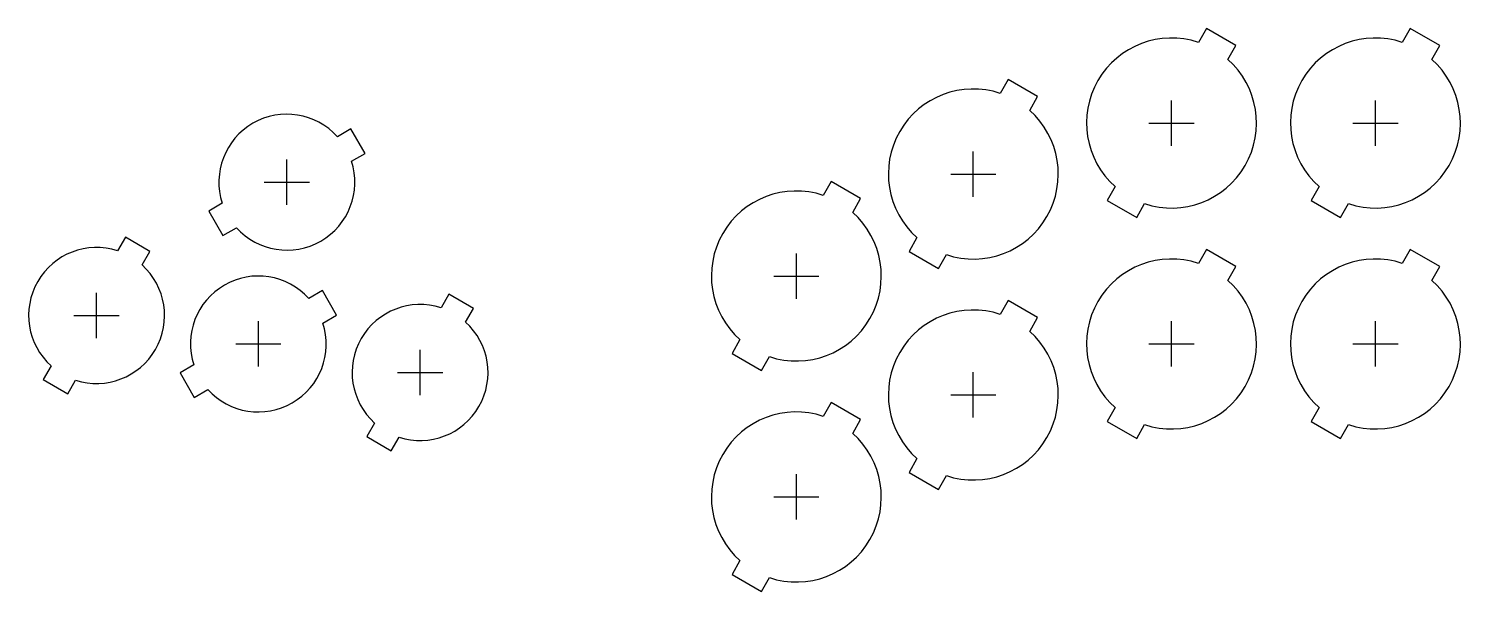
# Model space of a CAD drawing. Header units: millimetres. Extents: x -41 to 212, y -44 to 56.
import ezdxf

# ---------------------------------------------------------------- set-up
doc = ezdxf.new("R2010")
doc.units = ezdxf.units.MM
for name, color, linetype in [('BUTTONS_24', 1, 'Continuous'), ('BUTTONS_30', 5, 'Continuous'), ('REFERENCE', 8, 'Continuous')]:
    doc.layers.add(name, color=color, linetype=linetype)

msp = doc.modelspace()

# ---------------------------------------------------------------- linework, layer by layer
at = {"layer": 'BUTTONS_24'}
for points in [[(13.95, 36.59, 0.809427), (-6.38, 24.86), (-8.77, 23.47), (-6.27, 19.14), (-3.88, 20.53, 0.809427), (16.45, 32.26), (18.84, 33.64), (16.34, 37.97)], [(-24.86, 16.45, 0.809427), (-36.59, -3.88), (-37.97, -6.27), (-33.64, -8.77), (-32.26, -6.38, 0.809427), (-20.53, 13.95), (-19.14, 16.34), (-23.47, 18.84)], [(8.91, 8.03, 0.809427), (-11.41, -3.7), (-13.81, -5.08), (-11.31, -9.42), (-8.91, -8.03, 0.809427), (11.41, 3.7), (13.81, 5.08), (11.31, 9.42)], [(32.26, 6.38, 0.809427), (20.53, -13.95), (19.14, -16.34), (23.47, -18.84), (24.86, -16.45, 0.809427), (36.59, 3.88), (37.97, 6.27), (33.64, 8.77)]]:
    msp.add_lwpolyline(points, format="xyb", close=True, dxfattribs=at)
at = {"layer": 'BUTTONS_30'}
for points in [[(166, 53.23, 0.816497), (151.3, 27.77), (149.9, 25.34), (155.1, 22.34), (156.5, 24.77, 0.816497), (171.2, 50.23), (172.6, 52.66), (167.4, 55.66)], [(202, 53.23, 0.816497), (187.3, 27.77), (185.9, 25.34), (191.1, 22.34), (192.5, 24.77, 0.816497), (207.2, 50.23), (208.6, 52.66), (203.4, 55.66)], [(131, 44.23, 0.816497), (116.3, 18.77), (114.9, 16.34), (120.1, 13.34), (121.5, 15.77, 0.816497), (136.2, 41.23), (137.6, 43.66), (132.4, 46.66)], [(99.75, 26.23, 0.816497), (85.05, 0.77), (83.65, -1.66), (88.85, -4.66), (90.25, -2.23, 0.816497), (104.95, 23.23), (106.35, 25.66), (101.15, 28.66)], [(166, 14.23, 0.816497), (151.3, -11.23), (149.9, -13.66), (155.1, -16.66), (156.5, -14.23, 0.816497), (171.2, 11.23), (172.6, 13.66), (167.4, 16.66)], [(202, 14.23, 0.816497), (187.3, -11.23), (185.9, -13.66), (191.1, -16.66), (192.5, -14.23, 0.816497), (207.2, 11.23), (208.6, 13.66), (203.4, 16.66)], [(131, 5.23, 0.816497), (116.3, -20.23), (114.9, -22.66), (120.1, -25.66), (121.5, -23.23, 0.816497), (136.2, 2.23), (137.6, 4.66), (132.4, 7.66)], [(99.75, -12.77, 0.816497), (85.05, -38.23), (83.65, -40.66), (88.85, -43.66), (90.25, -41.23, 0.816497), (104.95, -15.77), (106.35, -13.34), (101.15, -10.34)]]:
    msp.add_lwpolyline(points, format="xyb", close=True, dxfattribs=at)
at = {"layer": 'REFERENCE'}
for p, q in [((161.25, 35), (161.25, 43)), ((197.25, 35), (197.25, 43)), ((157.25, 39), (165.25, 39)), ((193.25, 39), (201.25, 39)), ((126.25, 26), (126.25, 34)), ((5.04, 24.56), (5.04, 32.56)), ((1.04, 28.56), (9.04, 28.56)), ((122.25, 30), (130.25, 30)), ((95, 8), (95, 16)), ((91, 12), (99, 12)), ((-28.56, 1.04), (-28.56, 9.04)), ((-32.56, 5.04), (-24.56, 5.04)), ((0, -4), (0, 4)), ((161.25, -4), (161.25, 4)), ((197.25, -4), (197.25, 4)), ((-4, 0), (4, 0)), ((157.25, 0), (165.25, 0)), ((193.25, 0), (201.25, 0)), ((28.56, -9.04), (28.56, -1.04)), ((24.56, -5.04), (32.56, -5.04)), ((126.25, -13), (126.25, -5)), ((122.25, -9), (130.25, -9)), ((95, -31), (95, -23)), ((91, -27), (99, -27))]:
    msp.add_line(p, q, dxfattribs=at)

doc.saveas('drawing.dxf')
